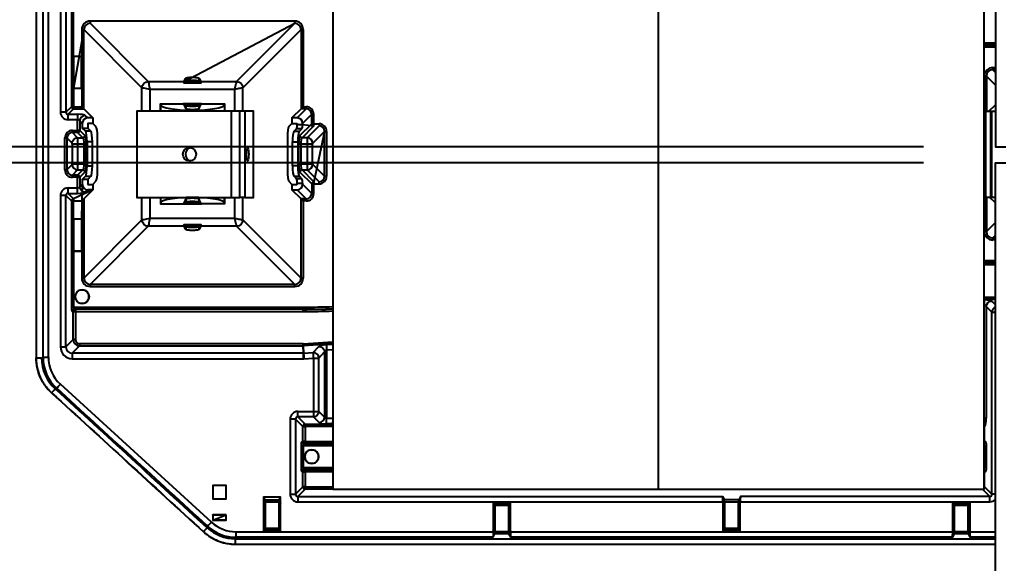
# Model space of a CAD drawing. Header units: feet. Extents: x 1518 to 2565, y 62 to 679.
# Drawn here: x 2068.18 to 2091.11, y 594.4 to 607.12 of the extents above; entities that cross this region are included whole.
import ezdxf

# ---------------------------------------------------------------- set-up
doc = ezdxf.new("R2010")
doc.units = ezdxf.units.FT
doc.header["$LTSCALE"] = 50
doc.header["$MEASUREMENT"] = 0
doc.layers.add('T-TEXT', color=1, linetype='Continuous', lineweight=20)
doc.styles.add('mytext', font='romans.shx')
doc.dimstyles.new('DECIMAL', dxfattribs={"dimscale": 27, "dimtxt": 0.125, "dimasz": 0.125, "dimexe": 0.125, "dimexo": 0.0625, "dimgap": 0.09, "dimtad": 0, "dimtih": 1, "dimtoh": 1, "dimzin": 4, "dimdsep": 46, "dimtxsty": 'mytext', "dimcen": 0, "dimazin": 3, "dimtfac": 1, "dimtofl": 0, "dimtmove": 0, "dimatfit": 3, "dimldrblk": 'DOT', "dimfxl": 1, "dimtolj": 1, "dimtzin": 0, "dimarcsym": 0})

# ---------------------------------------------------------------- blocks, each defined once
blk = doc.blocks.new('Z1')
at = {"color": 1, "linetype": 'Continuous'}
for p, q in [((-60.038, 139.677), (-59.847, 139.677)), ((-60.036, 139.674), (-60.038, 139.677)), ((-60.036, 139.674), (-60.036, 138.929)), ((-59.849, 139.674), (-60.036, 139.674)), ((-59.849, 139.674), (-59.847, 139.677)), ((-59.849, 138.929), (-59.849, 139.674)), ((-57.412, 139.16), (-57.412, 139.096)), ((-57.095, 139.096), (-57.095, 139.16)), ((-38.511, 139.361), (-38.449, 139.299)), ((-60.038, 138.927), (-60.038, 138.497)), ((-60.216, 138.369), (-60.088, 138.497)), ((-60.038, 138.497), (-60.088, 138.497)), ((-58.005, 138.561), (-57.462, 138.561)), ((-57.412, 138.525), (-57.412, 138.461)), ((-57.095, 138.461), (-57.095, 138.525)), ((-56.502, 138.561), (-56.502, 138.393)), ((-38.6, 138.393), (-38.449, 138.543)), ((-60.216, 138.369), (-60.344, 138.369)), ((-56.349, 138.393), (-56.349, 136.373)), ((-38.555, 136.373), (-38.555, 138.393)), ((-38.534, 136.373), (-38.534, 138.393)), ((-54.995, 138.036), (-54.923, 138.108)), ((-54.923, 138.108), (-54.805, 138.108)), ((-54.805, 138.108), (-54.8, 138.103)), ((-54.8, 138.103), (-54.8, 138.08)), ((-54.8, 138.08), (-54.673, 138.08)), ((-59.476, 136.998), (-59.476, 137.79)), ((-55.031, 137.79), (-55.031, 136.998)), ((-54.16, 137.92), (-54.111, 137.92)), ((-54.111, 137.92), (-54.111, 136.868)), ((-54.16, 136.868), (-54.111, 136.868)), ((-59.797, 136.34), (-59.797, 134.487)), ((-58.005, 136.373), (-58.005, 136.227)), ((-57.412, 136.327), (-57.412, 136.263)), ((-57.095, 136.263), (-57.095, 136.327)), ((-38.449, 136.245), (-38.577, 136.373)), ((-57.412, 135.692), (-57.412, 135.628)), ((-57.095, 135.628), (-57.095, 135.692)), ((-38.449, 135.489), (-38.511, 135.427)), ((-38.711, 133.975), (-38.712, 133.988)), ((-38.708, 133.988), (-38.708, 133.975)), ((-56.776, 129.626), (-56.776, 129.328)), ((-56.472, 129.636), (-56.766, 129.636)), ((-56.462, 129.328), (-56.462, 129.626)), ((-38.58, 129.378), (-38.752, 129.55)), ((-56.766, 129.318), (-56.472, 129.318)), ((-55.589, 129.232), (-55.568, 129.19)), ((-55.564, 129.141), (-55.564, 128.719)), ((-55.213, 129.141), (-55.213, 128.719)), ((-50.184, 128.657), (-50.184, 129.079)), ((-49.833, 128.657), (-49.833, 129.079)), ((-44.808, 129.19), (-44.829, 129.232)), ((-44.804, 128.719), (-44.804, 129.141)), ((-44.453, 128.719), (-44.453, 129.141)), ((-39.424, 128.657), (-39.424, 129.079)), ((-39.073, 128.657), (-39.073, 129.079)), ((-56.775, 128.942), (-56.775, 128.819)), ((-39.449, 128.566), (-39.428, 128.608)), ((-39.049, 128.566), (-39.07, 128.608)), ((-56.232, 128.42), (-56.245, 128.387)), ((-50.209, 128.548), (-50.209, 128.566))]:
    blk.add_line(p, q, dxfattribs=at)
for points in [[(0.291, 203.06), (0, 203.06), (-38.449, 203.06), (-38.449, 137.56), (0, 137.56), (0, 203.06)], [(-46.338, 129.55), (-38.713, 129.55), (-38.713, 145.175), (-46.338, 145.175), (-53.963, 145.175), (-53.963, 129.55), (-54.617, 129.55), (-54.617, 129.599), (-53.963, 129.599)], [(-53.963, 129.55), (-46.338, 129.55), (-46.338, 145.175)], [(-60.753, 132.635), (-60.753, 142.153), (-60.787, 142.168)], [(-60.216, 141.912), (-60.344, 141.912), (-60.344, 138.369)], [(-60.043, 141.74), (-60.216, 141.912), (-60.216, 138.369)], [(-58.436, 138.393), (-58.436, 138.94), (-59.797, 140.302), (-59.847, 140.302), (-59.847, 139.677), (-59.847, 138.927), (-59.847, 138.497)], [(-57.448, 139.088), (-57.414, 139.157), (-57.414, 139.094), (-57.455, 139.053), (-57.053, 139.053), (-57.094, 139.094), (-57.094, 139.157), (-57.06, 139.088), (-56.219, 139.088), (-54.858, 140.449)], [(-54.71, 140.302), (-54.661, 140.302), (-54.661, 138.497)], [(-38.449, 139.945), (-38.71, 139.945), (-38.71, 139.995), (-38.449, 139.995)], [(-38.71, 139.945), (-38.71, 139.943), (-38.449, 139.943)], [(-38.449, 139.893), (-38.71, 139.893), (-38.71, 139.943)], [(-38.449, 139.361), (-38.511, 139.361), (-38.511, 139.411), (-38.449, 139.411)], [(-38.659, 139.214), (-38.708, 139.214), (-38.708, 138.334), (-38.673, 138.334)], [(-38.449, 139.004), (-38.659, 139.214), (-38.659, 138.393)], [(-56.259, 138.393), (-56.259, 138.901), (-58.249, 138.901), (-58.249, 138.393)], [(-58.005, 138.393), (-58.005, 138.561), (-58.004, 138.546), (-58.004, 138.393)], [(-57.462, 138.575), (-57.462, 138.561), (-57.414, 138.465), (-57.414, 138.527), (-57.462, 138.575), (-57.046, 138.575), (-57.046, 138.561), (-56.502, 138.561), (-56.504, 138.546), (-56.504, 138.393)], [(-57.046, 138.575), (-57.094, 138.527), (-57.094, 138.465), (-57.046, 138.561)], [(-60.166, 138.32), (-59.942, 138.32), (-59.942, 138.192)], [(-56.025, 136.373), (-55.825, 136.373), (-55.825, 138.393), (-56.025, 138.393), (-56.143, 138.393), (-56.349, 138.393), (-58.556, 138.393), (-58.556, 136.373), (-56.349, 136.373), (-56.143, 136.373), (-56.143, 138.393)], [(-56.025, 138.393), (-56.025, 136.373), (-56.143, 136.373)], [(-54.588, 138.448), (-54.801, 138.235), (-54.923, 138.235), (-54.923, 138.108)], [(-38.449, 136.373), (-38.534, 136.373), (-38.555, 136.373), (-38.673, 136.373), (-38.673, 138.393), (-38.555, 138.393), (-38.534, 138.393), (-38.449, 138.393)], [(-59.893, 138.166), (-59.834, 138.107), (-59.834, 137.996)], [(-59.584, 138.108), (-59.702, 138.108), (-59.707, 138.103), (-59.707, 137.996), (-59.632, 137.921), (-59.759, 137.921), (-59.834, 137.996), (-59.707, 137.996)], [(-59.94, 137.164), (-59.94, 137.624), (-60.068, 137.624), (-60.068, 137.164), (-59.94, 137.164), (-59.791, 137.164), (-59.742, 137.164), (-59.742, 137.624), (-59.791, 137.624)], [(-59.791, 137.164), (-59.791, 137.624), (-59.94, 137.624)], [(-54.766, 137.164), (-54.717, 137.164), (-54.568, 137.164), (-54.44, 137.164), (-54.44, 137.624), (-54.568, 137.624), (-54.568, 137.164)], [(-54.717, 137.624), (-54.766, 137.624), (-54.766, 137.164)], [(-54.568, 137.624), (-54.717, 137.624), (-54.717, 137.164)], [(0.291, 71.685), (0, 71.685), (-38.449, 71.685), (-38.449, 137.185), (0, 137.185), (0.291, 137.185)], [(-59.82, 137.017), (-59.942, 136.894), (-59.942, 136.845), (-60.065, 136.845), (-60.065, 136.894)], [(-59.834, 136.792), (-59.759, 136.868), (-59.632, 136.868), (-59.707, 136.792), (-59.707, 136.685), (-59.702, 136.68), (-59.584, 136.68), (-59.513, 136.752)], [(-59.707, 136.792), (-59.834, 136.792), (-59.834, 136.681)], [(-54.923, 136.68), (-54.923, 136.553), (-54.801, 136.553), (-54.588, 136.34), (-54.588, 136.291), (-54.661, 136.291)], [(-60.216, 136.419), (-60.344, 136.419), (-60.344, 132.876), (-60.216, 132.876), (-60.043, 133.048)], [(-60.166, 136.468), (-59.942, 136.468), (-59.942, 136.596)], [(-54.71, 134.487), (-54.71, 136.34), (-54.923, 136.553)], [(-38.673, 136.454), (-38.708, 136.454), (-38.708, 135.575), (-38.659, 135.575)], [(-59.847, 136.291), (-59.847, 135.862), (-59.847, 135.112), (-59.847, 134.487), (-59.797, 134.487), (-58.436, 135.848), (-58.436, 136.373)], [(-58.004, 136.373), (-58.004, 136.243), (-58.005, 136.227), (-57.462, 136.227)], [(-57.046, 136.213), (-57.462, 136.213), (-57.414, 136.261), (-57.414, 136.323), (-57.462, 136.227), (-57.462, 136.213)], [(-56.502, 136.227), (-57.046, 136.227), (-57.094, 136.323), (-57.094, 136.261), (-57.046, 136.213), (-57.046, 136.227)], [(-56.504, 136.373), (-56.504, 136.243), (-56.502, 136.227), (-56.502, 136.373)], [(-38.659, 136.373), (-38.659, 135.575), (-38.449, 135.784)], [(-59.849, 135.859), (-59.847, 135.862), (-60.038, 135.862), (-60.038, 135.112), (-60.038, 133.808)], [(-38.449, 135.378), (-38.511, 135.378), (-38.511, 135.427), (-38.449, 135.427)], [(-59.849, 135.114), (-59.847, 135.112), (-60.038, 135.112), (-60.036, 135.114)], [(-38.71, 134.846), (-38.71, 134.896), (-38.449, 134.896)], [(-38.449, 134.846), (-38.71, 134.846), (-38.71, 134.843)], [(-38.449, 134.793), (-38.71, 134.793), (-38.71, 134.843), (-38.449, 134.843)], [(-38.449, 133.988), (-38.708, 133.988), (-38.708, 134.037), (-38.449, 134.037)], [(-38.664, 133.821), (-38.664, 131.206), (-38.713, 131.206)], [(-54.654, 132.728), (-60.068, 132.728), (-59.896, 132.9), (-54.66, 132.9), (-54.66, 132.949), (-53.963, 132.997)], [(-60.068, 132.728), (-60.068, 132.6), (-54.654, 132.6)], [(-53.963, 132.806), (-54.111, 132.796), (-54.111, 131.206), (-53.963, 131.206)], [(-53.963, 131.078), (-54.111, 131.078), (-54.111, 131.206)], [(-53.963, 131.016), (-54.617, 131.016), (-54.617, 130.661), (-53.963, 130.661)], [(-53.963, 131.112), (-53.971, 131.112), (-53.963, 131.12)], [(-54.661, 130.558), (-54.71, 130.558), (-54.71, 130.057), (-54.661, 130.057), (-53.963, 130.057)], [(-53.963, 130.558), (-54.661, 130.558), (-54.661, 130.057)], [(-38.713, 130.057), (-38.708, 130.057), (-38.659, 130.057), (-38.659, 130.558), (-38.708, 130.558)], [(-38.708, 130.057), (-38.708, 130.558), (-38.713, 130.558)], [(-55.589, 129.359), (-55.589, 129.232), (-55.589, 128.578), (-55.189, 128.578), (-55.189, 129.232), (-55.21, 129.19)], [(-55.189, 129.232), (-55.189, 129.359), (-55.589, 129.359), (-55.557, 129.295), (-55.221, 129.295), (-55.189, 129.359)], [(-44.429, 129.232), (-44.429, 129.25), (-38.58, 129.25), (-38.58, 129.378), (-44.419, 129.378), (-44.461, 129.295), (-44.797, 129.295)], [(-49.809, 128.566), (-49.809, 129.22), (-50.209, 129.22), (-50.209, 128.566), (-50.188, 128.608)], [(-49.83, 128.608), (-49.809, 128.566), (-49.809, 128.548), (-39.449, 128.548), (-39.449, 128.566), (-39.449, 129.22), (-39.049, 129.22), (-39.049, 128.566), (-39.049, 128.548), (-38.449, 128.548)], [(-44.829, 129.25), (-44.829, 129.232), (-44.829, 128.578), (-44.429, 128.578), (-44.429, 129.232), (-44.45, 129.19)], [(-56.463, 128.942), (-56.775, 128.942), (-56.776, 128.943)], [(-56.463, 128.819), (-56.463, 128.942), (-56.462, 128.943)], [(-56.245, 128.259), (-56.245, 128.261), (-56.245, 128.387), (-38.449, 128.387)], [(-49.841, 128.503), (-50.177, 128.503), (-50.218, 128.42)], [(-38.449, 128.42), (-39.039, 128.42), (-39.081, 128.503), (-39.417, 128.503), (-39.458, 128.42), (-49.799, 128.42), (-49.841, 128.503)]]:
    blk.add_lwpolyline(points, dxfattribs=at)
for points in [[(-60.787, 142.168), (-60.913, 142.168), (-60.913, 132.62), (-60.787, 132.62), (-60.753, 132.635), (-60.625, 132.635), (-60.625, 142.153)], [(-54.858, 140.449), (-54.858, 140.499), (-59.65, 140.499), (-59.65, 140.449), (-58.288, 139.088), (-57.448, 139.088)], [(-54.688, 137.981), (-54.815, 137.981), (-54.875, 137.921), (-54.749, 137.921)], [(-59.722, 137.114), (-59.595, 137.114), (-59.595, 137.674), (-59.722, 137.674)], [(-54.785, 137.114), (-54.912, 137.114), (-54.912, 137.674), (-54.785, 137.674)], [(-54.688, 136.807), (-54.815, 136.807), (-54.875, 136.868), (-54.749, 136.868)], [(-59.994, 133.755), (-59.994, 133.705), (-54.659, 133.705), (-54.659, 133.755), (-54.659, 133.758)], [(-55.224, 129.246), (-55.553, 129.246), (-55.553, 128.634), (-55.224, 128.634)], [(-49.833, 129.215), (-50.184, 129.215), (-50.178, 129.214), (-49.84, 129.214)], [(-49.844, 129.164), (-50.173, 129.164), (-50.173, 128.552), (-49.844, 128.552)], [(-44.793, 128.634), (-44.464, 128.634), (-44.464, 129.246), (-44.793, 129.246)], [(-39.073, 129.215), (-39.424, 129.215), (-39.418, 129.214), (-39.08, 129.214)], [(-39.084, 129.164), (-39.413, 129.164), (-39.413, 128.552), (-39.084, 128.552)], [(-56.462, 128.943), (-56.776, 128.943), (-56.776, 128.818), (-56.775, 128.819), (-56.463, 128.819), (-56.462, 128.818), (-56.776, 128.818)], [(-55.213, 128.583), (-55.564, 128.583), (-55.558, 128.584), (-55.22, 128.584)]]:
    blk.add_lwpolyline(points, close=True, dxfattribs=at)
for points in [[(-60.036, 138.929), (-59.849, 138.929), (-59.847, 138.927), (-60.038, 138.927), (-60.038, 139.677), (-60.038, 140.981), (-60.088, 140.981), (-60.088, 138.497, 0.393892), (-60.038, 138.448), (-59.797, 138.448), (-59.797, 140.302)], [(-54.411, 138.048), (-54.411, 138.097), (-54.288, 138.097), (-54.288, 138.048), (-54.565, 137.771), (-54.687, 137.771, -0.39395), (-54.737, 137.821), (-54.46, 138.097), (-54.46, 138.32), (-54.673, 138.107), (-54.673, 138.08)], [(-54.411, 136.74), (-54.411, 136.691), (-54.288, 136.691), (-54.288, 136.74), (-54.565, 137.017, 0.393932), (-54.437, 137.145), (-54.16, 136.868), (-54.16, 137.92)], [(-59.849, 135.859), (-59.849, 135.114), (-60.036, 135.114), (-60.036, 135.859), (-60.038, 135.862), (-60.038, 136.291), (-60.088, 136.291, -0.393892), (-60.038, 136.34), (-60.166, 136.468), (-60.166, 136.596), (-59.942, 136.596), (-59.942, 136.845), (-59.893, 136.845, 0.393944), (-59.942, 136.894), (-60.065, 136.894), (-59.943, 137.017), (-59.82, 137.017, -0.39395), (-59.771, 136.968), (-59.893, 136.845), (-59.893, 136.622), (-59.834, 136.681)], [(-60.038, 136.34), (-60.038, 136.291), (-59.847, 136.291, 0.001186), (-59.797, 136.34), (-59.584, 136.553)], [(-59.926, 134.188, 0.544465), (-59.926, 133.916, 0.294947), (-59.751, 133.916, 0.544465), (-59.751, 134.188, 0.294947)], [(-38.711, 133.975, -0.01684), (-38.708, 133.975), (-38.708, 133.975, 0.015593), (-38.711, 133.975)], [(-54.548, 130.443, 0.544465), (-54.548, 130.172, 0.294947), (-54.373, 130.172, 0.544465), (-54.373, 130.443, 0.294947)]]:
    blk.add_lwpolyline(points, format="xyb", close=True, dxfattribs=at)
at = {"color": 1, "linetype": 'Continuous', "flags": 128}
for points in [[(-56.072, 138.393), (-56.072, 138.94), (-54.71, 140.302), (-54.71, 138.448), (-54.707, 138.451), (-54.703, 138.455), (-54.697, 138.461), (-54.689, 138.469), (-54.68, 138.478), (-54.671, 138.487), (-54.661, 138.497), (-54.588, 138.497), (-54.588, 138.448), (-54.71, 138.448), (-54.923, 138.235)], [(-55.936, 137.383), (-55.937, 137.337), (-55.941, 137.295), (-55.946, 137.26), (-55.953, 137.237), (-55.96, 137.227), (-55.968, 137.23), (-55.975, 137.247), (-55.982, 137.276), (-55.986, 137.315), (-55.988, 137.359), (-55.988, 137.406), (-55.986, 137.45), (-55.982, 137.489), (-55.975, 137.518), (-55.968, 137.535), (-55.96, 137.538), (-55.953, 137.528), (-55.946, 137.505), (-55.941, 137.471), (-55.937, 137.429), (-55.936, 137.383)], [(-58.249, 136.373), (-58.249, 135.887), (-58.257, 135.85), (-58.264, 135.814), (-58.271, 135.78), (-58.277, 135.751), (-58.282, 135.728), (-58.286, 135.711), (-58.288, 135.7), (-59.65, 134.339), (-59.65, 134.29), (-54.858, 134.29), (-54.858, 134.339), (-59.65, 134.339)], [(-54.858, 134.339), (-56.219, 135.7), (-56.221, 135.711), (-56.225, 135.728), (-56.23, 135.751), (-56.236, 135.78), (-56.243, 135.814), (-56.251, 135.85), (-56.259, 135.887), (-56.259, 136.373)], [(-54.588, 136.34), (-54.71, 136.34), (-54.707, 136.337), (-54.703, 136.333), (-54.697, 136.327), (-54.689, 136.319), (-54.68, 136.31), (-54.671, 136.301), (-54.661, 136.291), (-54.661, 134.487), (-54.71, 134.487), (-56.072, 135.848), (-56.072, 136.373)], [(-38.713, 133.988), (-38.712, 133.988), (-38.712, 133.99), (-38.712, 133.994), (-38.713, 133.999), (-38.713, 134.005), (-38.713, 134.009)], [(-53.963, 132.948), (-54.657, 132.9), (-54.657, 132.903), (-54.657, 132.906), (-54.657, 132.911), (-54.658, 132.917), (-54.658, 132.924), (-54.659, 132.932), (-54.66, 132.941), (-54.66, 132.949), (-59.896, 132.949), (-59.896, 132.9)], [(-53.963, 132.935), (-54.12, 132.924), (-54.119, 132.918), (-54.118, 132.909), (-54.118, 132.896), (-54.116, 132.88), (-54.115, 132.861), (-54.114, 132.841), (-54.112, 132.819), (-54.111, 132.796)], [(-56.909, 128.644), (-56.896, 128.678), (-56.893, 128.682), (-56.886, 128.689), (-56.877, 128.699), (-56.867, 128.711), (-56.854, 128.724), (-56.84, 128.74), (-56.825, 128.756), (-56.81, 128.772), (-60.346, 132.002), (-60.362, 131.986), (-60.376, 131.97), (-60.39, 131.954), (-60.403, 131.941), (-60.414, 131.929), (-60.422, 131.919), (-60.429, 131.912), (-60.433, 131.908)]]:
    blk.add_lwpolyline(points, dxfattribs=at)
for points in [[(-58.436, 138.94, -0.393876), (-58.288, 139.088), (-58.286, 139.078), (-58.282, 139.06), (-58.277, 139.037), (-58.271, 139.008), (-58.264, 138.975), (-58.257, 138.938), (-58.249, 138.901), (-58.286, 138.909), (-58.322, 138.916), (-58.356, 138.923), (-58.385, 138.929), (-58.408, 138.934), (-58.426, 138.938)], [(-56.072, 138.94), (-56.08, 138.938), (-56.094, 138.935), (-56.113, 138.931), (-56.137, 138.926), (-56.164, 138.921), (-56.194, 138.914), (-56.226, 138.908), (-56.259, 138.901), (-56.251, 138.938), (-56.243, 138.975), (-56.236, 139.008), (-56.23, 139.037), (-56.225, 139.06), (-56.221, 139.078), (-56.219, 139.088, -0.393892)]]:
    blk.add_lwpolyline(points, format="xyb", close=True, dxfattribs=at)
for points in [[(-59.943, 137.771), (-59.82, 137.771), (-59.942, 137.894, 0.393944), (-59.893, 137.943), (-59.942, 137.943), (-59.942, 138.192), (-60.166, 138.192), (-60.166, 138.32), (-60.038, 138.448), (-60.038, 138.497), (-59.847, 138.497), (-59.838, 138.489), (-59.829, 138.48), (-59.822, 138.472), (-59.814, 138.465), (-59.808, 138.459), (-59.803, 138.454), (-59.8, 138.45), (-59.797, 138.448), (-59.584, 138.235), (-59.584, 138.108), (-59.513, 138.036)], [(-57.448, 135.7), (-58.288, 135.7, -0.393876), (-58.436, 135.848), (-58.426, 135.85), (-58.408, 135.854), (-58.385, 135.859), (-58.356, 135.865), (-58.322, 135.872), (-58.286, 135.88), (-58.249, 135.887)], [(-58.249, 135.887), (-56.259, 135.887), (-56.226, 135.881), (-56.194, 135.874), (-56.164, 135.867), (-56.137, 135.862), (-56.113, 135.857), (-56.094, 135.853), (-56.08, 135.85), (-56.072, 135.848, -0.393892), (-56.219, 135.7), (-57.06, 135.7), (-57.094, 135.632), (-57.094, 135.694), (-57.053, 135.735), (-57.455, 135.735), (-57.414, 135.694), (-57.414, 135.632), (-57.448, 135.7)], [(-54.651, 132.728), (-54.65, 132.722), (-54.65, 132.713), (-54.649, 132.7), (-54.648, 132.684), (-54.647, 132.665), (-54.645, 132.645), (-54.644, 132.623), (-54.642, 132.6), (-54.421, 132.615), (-54.421, 131.365), (-54.421, 131.237), (-54.288, 131.104, 0.393981), (-54.16, 131.232), (-54.293, 131.365, -0.39392), (-54.421, 131.237), (-54.789, 131.237), (-54.789, 131.365), (-54.421, 131.365), (-54.293, 131.365), (-54.293, 132.615), (-54.16, 132.758), (-54.16, 131.232)], [(-54.654, 132.6), (-54.654, 132.728), (-54.66, 132.9, 0.018043), (-54.657, 132.9), (-54.651, 132.728), (-54.43, 132.743), (-54.429, 132.737), (-54.429, 132.728), (-54.428, 132.715), (-54.427, 132.699), (-54.426, 132.68), (-54.424, 132.66), (-54.423, 132.638), (-54.421, 132.615), (-54.293, 132.615, 0.411926), (-54.43, 132.743), (-54.297, 132.886, -0.411962), (-54.16, 132.758)]]:
    blk.add_lwpolyline(points, format="xyb", dxfattribs=at)
at = {"color": 1, "linetype": 'Continuous'}
for points in [[(-59.584, 138.235), (-59.706, 138.235), (-59.765, 138.294, 0.39392), (-59.893, 138.166), (-59.893, 137.943), (-59.771, 137.821, -0.39395), (-59.82, 137.771)], [(-54.687, 137.771), (-54.411, 138.048, -0.394035), (-54.46, 138.097), (-54.411, 138.097), (-54.411, 138.32), (-54.46, 138.32)], [(-60.193, 137.766), (-60.193, 137.022), (-60.242, 137.022), (-60.242, 137.766), (-60.193, 137.766), (-60.071, 137.643, -0.393971), (-59.943, 137.771), (-60.065, 137.894), (-60.065, 137.943), (-59.942, 137.943), (-59.942, 137.894), (-60.065, 137.894)], [(-54.16, 137.92), (-54.437, 137.643, 0.393932), (-54.565, 137.771)], [(-60.193, 137.022), (-60.071, 137.145, 0.393971), (-59.943, 137.017)], [(-54.995, 136.752), (-54.923, 136.68), (-54.805, 136.68), (-54.8, 136.685), (-54.8, 136.708), (-54.673, 136.708), (-54.673, 136.681), (-54.46, 136.468), (-54.411, 136.468), (-54.411, 136.691), (-54.46, 136.691, -0.394035), (-54.411, 136.74), (-54.687, 137.017), (-54.565, 137.017)], [(-54.687, 137.017, 0.39395), (-54.737, 136.968), (-54.46, 136.691), (-54.46, 136.468)], [(-59.584, 136.68), (-59.584, 136.553), (-59.706, 136.553), (-59.765, 136.494, -0.393942), (-59.893, 136.622)], [(-60.216, 132.876), (-60.216, 136.419), (-60.088, 136.291), (-60.088, 133.808), (-60.038, 133.808), (-54.659, 133.808), (-54.659, 133.758), (-60.021, 133.758), (-59.994, 133.755, 0.412057), (-60.043, 133.705), (-59.994, 133.705), (-59.994, 133.048), (-60.043, 133.048), (-60.043, 133.705), (-60.07, 133.708, -0.41201), (-60.021, 133.758)], [(-38.531, 129.427), (-38.531, 133.688), (-38.664, 133.821, -0.393942), (-38.536, 133.949), (-38.449, 133.863)], [(-38.449, 133.806, 0.292979), (-38.531, 133.688), (-38.449, 133.688)], [(-54.838, 131.188), (-54.966, 131.188), (-54.966, 129.427), (-54.838, 129.427), (-54.666, 129.599, 0.393924), (-54.617, 129.55), (-54.789, 129.378), (-44.838, 129.378), (-44.797, 129.295)], [(-54.789, 131.237), (-54.617, 131.065, 0.393868), (-54.666, 131.016), (-54.838, 131.188), (-54.838, 129.427)], [(-54.643, 130.608, -0.412175), (-54.693, 130.658), (-54.666, 130.661), (-54.666, 131.016), (-54.617, 131.016), (-54.617, 131.065), (-53.963, 131.065)], [(-38.713, 130.61, 0.338601), (-38.676, 130.658), (-38.703, 130.661), (-38.703, 131.016), (-38.69, 131.028, 0.243925), (-38.713, 131.069)], [(-38.713, 131.016), (-38.703, 131.016, 0.153636), (-38.713, 131.044)], [(-53.963, 130.611), (-54.617, 130.611), (-54.617, 130.661), (-54.666, 130.661, 0.412093), (-54.617, 130.611), (-54.643, 130.608), (-53.963, 130.608)], [(-38.713, 130.661), (-38.703, 130.661, -0.161392), (-38.713, 130.631)], [(-53.963, 129.954), (-54.617, 129.954), (-54.617, 129.599), (-54.666, 129.599), (-54.666, 129.954), (-54.693, 129.957, -0.412175), (-54.643, 130.007)], [(-53.963, 130.007), (-54.643, 130.007), (-54.617, 130.004, 0.41212), (-54.666, 129.954), (-54.617, 129.954), (-54.617, 130.004), (-53.963, 130.004)], [(-38.449, 129.427), (-38.531, 129.427), (-38.703, 129.599), (-38.703, 129.954), (-38.676, 129.957, 0.339297), (-38.713, 130.005)], [(-38.713, 129.984, -0.161393), (-38.703, 129.954), (-38.713, 129.954)], [(-38.713, 129.599), (-38.703, 129.599, -0.153892), (-38.713, 129.571)]]:
    blk.add_lwpolyline(points, format="xyb", dxfattribs=at)
for centre, radius in [((-57.322, 137.383), 0.156), ((-59.838, 134.052), 0.163), ((-54.461, 130.307), 0.163)]:
    blk.add_circle(centre, radius, dxfattribs=at)
for centre, radius, start, end in [((-57.263, 137.383), 0.157, 101.5563, 258.4437), ((-54.659, 152.287), 18.48, 270, 272.1566), ((-54.659, 152.287), 18.53, 270, 272.1507), ((-54.659, 152.287), 18.532, 270, 272.1504), ((-54.659, 152.287), 18.582, 270, 272.1446)]:
    blk.add_arc(centre, radius, start, end, dxfattribs=at)
for centre, major_axis, ratio, start_param, end_param in [((-59.643, 140.296), (-0.146, 0.146), 0.970288, 5.512866, 7.053504), ((-59.643, 140.296), (0.111, -0.111), 0.951716, 2.371274, 3.911912), ((-54.864, 140.296), (0.146, 0.146), 0.970288, 5.512866, 7.053504), ((-54.864, 140.296), (0.111, 0.111), 0.951716, 5.512866, 7.053504), ((-38.505, 139.208), (-0.146, 0.146), 0.970288, 5.512866, 7.053504), ((-38.505, 139.208), (0.111, -0.111), 0.951716, 2.371274, 3.911912), ((-57.445, 138.901), (0, 0.19), 0.087489, 0.174533, 0.638994), ((-57.912, 139.098), (0.5, 0), 0.087489, 6.195919, 6.224625), ((-57.062, 138.901), (0, 0.19), 0.087489, 5.644191, 6.108652), ((-57.254, 138.548), (0.75, 0), 0.176327, 3.159046, 6.265732), ((-54.594, 138.314), (-0.131, -0.131), 0.970288, 2.371274, 3.911912), ((-60.161, 138.375), (0.131, 0.131), 0.970288, 2.371274, 3.911912), ((-60.161, 138.375), (0.042, 0.042), 0.84211, 2.371274, 3.911912), ((-59.942, 138.288), (0.18, 0), 0.176327, 0.174533, 1.570796), ((-59.702, 138.103), (0.0947, -0.0947), 0.970288, 2.371274, 3.911912), ((-54.805, 138.103), (-0.0947, -0.0947), 0.970288, 2.371274, 3.911912), ((-54.594, 138.314), (0.0969, 0.0969), 0.948921, 5.512866, 7.053504), ((-38.526, 138.339), (-0.131, -0.131), 0.970288, 5.512866, 6.143516), ((-59.942, 138.16), (0.05, 0), 0.634777, 0.174533, 1.570796), ((-59.52, 137.79), (0, 0.25), 0.176327, 4.712389, 6.108652), ((-54.987, 137.79), (0, 0.25), 0.176327, 0.174533, 1.570796), ((-54.818, 138.08), (0, 0.1), 0.176327, 3.316126, 4.712389), ((-54.691, 138.08), (0, 0.1), 0.176327, 3.316126, 4.712389), ((-54.294, 137.914), (0.131, 0.131), 0.970288, 5.512866, 7.053504), ((-54.294, 137.914), (0.0969, 0.0969), 0.948921, 5.512866, 7.053504), ((-60.059, 137.76), (-0.131, 0.131), 0.970288, 5.512866, 7.053504), ((-60.059, 137.76), (-0.0969, 0.0969), 0.948921, 5.512866, 7.053504), ((-59.943, 137.624), (0, 0.15), 0.02351, 4.712389, 6.108652), ((-59.826, 137.624), (0, 0.15), 0.235103, 4.712389, 6.108652), ((-59.777, 137.624), (0, 0.2), 0.176327, 4.712389, 6.108652), ((-59.766, 137.674), (0, 0.25), 0.176327, 4.712389, 6.108652), ((-59.64, 137.674), (0, 0.25), 0.176327, 4.712389, 6.108652), ((-54.868, 137.674), (0, 0.25), 0.176327, 0.174533, 1.570796), ((-54.741, 137.674), (0, 0.25), 0.176327, 0.174533, 1.570796), ((-54.731, 137.624), (0, 0.2), 0.176327, 0.174533, 1.570796), ((-54.681, 137.624), (0, 0.15), 0.235103, 0.174533, 1.570796), ((-54.564, 137.624), (0, 0.15), 0.02351, 0.174533, 1.570796), ((-60.071, 137.624), (0, 0.02), 0.176327, 4.712389, 6.108652), ((-54.436, 137.624), (0, 0.02), 0.176327, 0.174533, 1.570796), ((-60.071, 137.164), (0, 0.02), 0.176327, 3.316126, 4.712389), ((-59.943, 137.164), (0, 0.15), 0.02351, 3.316126, 4.712389), ((-59.826, 137.164), (0, 0.15), 0.235103, 3.316126, 4.712389), ((-59.777, 137.164), (0, 0.2), 0.176327, 3.316126, 4.712389), ((-59.766, 137.114), (0, 0.25), 0.176327, 3.316126, 4.712389), ((-59.64, 137.114), (0, 0.25), 0.176327, 3.316126, 4.712389), ((-54.868, 137.114), (0, 0.25), 0.176327, 1.570796, 2.96706), ((-54.741, 137.114), (0, 0.25), 0.176327, 1.570796, 2.96706), ((-54.731, 137.164), (0, 0.2), 0.176327, 1.570796, 2.96706), ((-54.681, 137.164), (0, 0.15), 0.235103, 1.570796, 2.96706), ((-54.564, 137.164), (0, 0.15), 0.02351, 1.570796, 2.96706), ((-54.436, 137.164), (0, 0.02), 0.176327, 1.570796, 2.96706), ((-60.059, 137.028), (-0.131, -0.131), 0.970288, 5.512866, 7.053504), ((-60.059, 137.028), (0.0969, 0.0969), 0.948921, 2.371274, 3.911912), ((-59.52, 136.998), (0, 0.25), 0.176327, 3.316126, 4.712389), ((-54.987, 136.998), (0, 0.25), 0.176327, 1.570796, 2.96706), ((-54.294, 136.874), (-0.0969, 0.0969), 0.948921, 2.371274, 3.911912), ((-54.294, 136.874), (0.131, -0.131), 0.970288, 5.512866, 7.053504), ((-59.942, 136.628), (0.05, 0), 0.634777, 4.712389, 6.108652), ((-59.702, 136.685), (0.0947, 0.0947), 0.970288, 2.371274, 3.911912), ((-54.818, 136.708), (0, 0.1), 0.176327, 4.712389, 6.108652), ((-54.805, 136.685), (-0.0947, 0.0947), 0.970288, 2.371274, 3.911912), ((-54.691, 136.708), (0, 0.1), 0.176327, 4.712389, 6.108652), ((-60.161, 136.413), (-0.131, 0.131), 0.970288, 5.512866, 7.053504), ((-60.161, 136.413), (-0.042, 0.042), 0.84211, 5.512866, 7.053504), ((-59.942, 136.5), (0.18, 0), 0.176327, 4.712389, 6.108652), ((-54.594, 136.474), (0.0969, -0.0969), 0.948921, 5.512866, 7.053504), ((-54.594, 136.474), (-0.131, 0.131), 0.970288, 2.371274, 3.911912), ((-38.526, 136.449), (0.131, -0.131), 0.970288, 3.281262, 3.911912), ((-57.254, 136.24), (0.75, 0), 0.176327, 0.017453, 3.124139), ((-57.445, 135.887), (0, 0.19), 0.087489, 2.502598, 2.96706), ((-57.062, 135.887), (0, 0.19), 0.087489, 3.316126, 3.780587), ((-56.596, 135.69), (0.5, 0), 0.087489, 3.054326, 3.083032), ((-38.505, 135.581), (-0.146, -0.146), 0.970288, 5.512866, 7.053504), ((-38.505, 135.581), (0.111, 0.111), 0.951716, 2.371274, 3.911912), ((-59.643, 134.493), (-0.146, -0.146), 0.970288, 5.512866, 7.053504), ((-59.643, 134.493), (0.111, 0.111), 0.951716, 2.371274, 3.911912), ((-54.864, 134.493), (-0.111, 0.111), 0.951716, 2.371274, 3.911912), ((-54.864, 134.493), (0.146, -0.146), 0.970288, 5.512866, 7.053504), ((-38.708, 133.936), (-0.003, 0.101), 0.984791, 6.249645, 6.316725), ((-38.708, 133.936), (-0.0018, 0.0523), 0.955933, 6.249645, 6.316725), ((-38.713, 133.944), (0.18, 0), 0.176327, 0.174533, 1.541742), ((-60.07, 133.808), (0, 0.1), 0.176327, 1.570796, 3.124139), ((-60.021, 133.808), (0, 0.05), 0.352654, 1.570796, 3.124139), ((-59.893, 133.051), (0.107, 0.107), 0.989599, 2.371274, 3.911912), ((-59.893, 133.051), (-0.0729, -0.0729), 0.970288, 5.512866, 7.053504), ((-60.059, 132.884), (-0.204, -0.204), 0.970288, 5.512866, 7.053504), ((-60.059, 132.884), (0.115, 0.115), 0.923436, 2.371274, 3.911912), ((-54.654, 132.783), (-0.0019, 0.0547), 0.913122, 3.108053, 3.175133), ((-54.12, 132.892), (0.18, 0.013), 0.175892, 1.558413, 2.954676), ((-54.111, 132.765), (0.0488, 0.019), 0.580702, 1.348352, 2.744616), ((-59.768, 132.635), (0.936, 0.413), 0.977384, 2.732965, 3.550221), ((-59.742, 132.647), (0.927, 0.409), 0.986525, 2.732965, 3.550221), ((-59.742, 132.647), (0.811, 0.357), 0.981933, 2.732965, 3.550221), ((-54.654, 132.783), (0.006, -0.183), 0.984791, 6.249645, 6.316725), ((-54.783, 131.182), (-0.131, 0.131), 0.970288, 5.512866, 7.053504), ((-54.783, 131.182), (-0.042, 0.042), 0.84211, 5.512866, 7.053504), ((-54.111, 131.237), (0.05, 0), 0.634777, 3.316126, 4.712389), ((-53.855, 131.206), (0.133, 0.129), 0.122744, 2.395872, 2.50286), ((-38.696, 131.206), (0, 0.18), 0.176327, 3.316126, 4.712389), ((-54.111, 131.109), (0.18, 0), 0.176327, 3.316126, 4.712389), ((-54.692, 130.558), (0, 0.1), 0.176327, 0.017453, 1.570796), ((-54.643, 130.558), (0, 0.05), 0.352654, 0.017453, 1.570796), ((-38.726, 130.558), (0, 0.05), 0.352654, 4.712389, 5.483791), ((-38.677, 130.558), (0, 0.1), 0.176327, 4.712389, 6.265732), ((-54.692, 130.057), (0, 0.1), 0.176327, 1.570796, 3.124139), ((-54.643, 130.057), (0, 0.05), 0.352654, 1.570796, 3.124139), ((-38.726, 130.057), (0, 0.05), 0.352654, 3.940987, 4.712389), ((-38.677, 130.057), (0, 0.1), 0.176327, 3.159046, 4.712389), ((-56.766, 129.626), (-0.00707, 0.00707), 0.999695, 5.497939, 7.068431), ((-56.472, 129.626), (0.00707, 0.00707), 0.999695, 5.497939, 7.068431), ((-56.766, 129.328), (-0.00707, -0.00707), 0.999695, 5.497939, 7.068431), ((-56.472, 129.328), (0.00707, -0.00707), 0.999695, 5.497939, 7.068431), ((-55.558, 129.246), (0, 0.05), 0.087489, 4.712389, 6.108652), ((-55.22, 129.246), (0, 0.05), 0.087489, 0.174533, 1.570796), ((-54.783, 129.433), (0.131, 0.131), 0.970288, 2.371274, 3.911912), ((-54.783, 129.433), (0.042, 0.042), 0.84211, 2.371274, 3.911912), ((-44.798, 129.246), (0, 0.05), 0.087489, 4.712389, 6.108652), ((-44.46, 129.246), (0, 0.05), 0.087489, 0.174533, 1.570796), ((-44.417, 129.25), (0, 0.13), 0.087489, 0.174533, 1.570796), ((-38.586, 129.433), (-0.042, 0.042), 0.84211, 2.371274, 3.911912), ((-38.586, 129.433), (-0.131, 0.131), 0.970288, 2.371274, 3.182572), ((-55.569, 129.141), (0, 0.05), 0.087489, 4.712389, 6.108652), ((-55.209, 129.141), (0, 0.05), 0.087489, 0.174533, 1.570796), ((-50.189, 129.079), (0, 0.05), 0.087489, 4.712389, 5.759587), ((-50.178, 129.164), (0, 0.05), 0.087489, 4.712389, 6.265732), ((-49.84, 129.164), (0, 0.05), 0.087489, 0.017453, 1.570796), ((-44.809, 129.141), (0, 0.05), 0.087489, 4.712389, 6.108652), ((-44.449, 129.141), (0, 0.05), 0.087489, 0.174533, 1.570796), ((-39.429, 129.079), (0, 0.05), 0.087489, 4.712389, 5.759587), ((-39.418, 129.164), (0, 0.05), 0.087489, 4.712389, 6.265732), ((-39.08, 129.164), (0, 0.05), 0.087489, 0.017453, 1.570796), ((-56.232, 129.406), (0.37, 0.953), 0.978189, 2.777399, 3.505786), ((-56.222, 129.432), (0.366, 0.945), 0.987012, 2.777399, 3.505786), ((-56.222, 129.432), (0.32, 0.825), 0.982581, 2.777399, 3.505786), ((-55.569, 128.719), (0, 0.05), 0.087489, 3.665191, 4.712389), ((-55.558, 128.634), (0, 0.05), 0.087489, 3.159046, 4.712389), ((-55.22, 128.634), (0, 0.05), 0.087489, 1.570796, 3.124139), ((-50.189, 128.657), (0, 0.05), 0.087489, 3.316126, 4.712389), ((-49.829, 128.657), (0, 0.05), 0.087489, 1.570796, 2.96706), ((-44.809, 128.719), (0, 0.05), 0.087489, 3.665191, 4.712389), ((-44.798, 128.634), (0, 0.05), 0.087489, 3.159046, 4.712389), ((-44.46, 128.634), (0, 0.05), 0.087489, 1.570796, 3.124139), ((-39.429, 128.657), (0, 0.05), 0.087489, 3.316126, 4.712389), ((-39.069, 128.657), (0, 0.05), 0.087489, 1.570796, 2.96706), ((-50.178, 128.552), (0, 0.05), 0.087489, 3.316126, 4.712389), ((-49.84, 128.552), (0, 0.05), 0.087489, 1.570796, 2.96706), ((-49.797, 128.548), (0, 0.13), 0.087489, 1.570796, 2.96706), ((-39.418, 128.552), (0, 0.05), 0.087489, 3.316126, 4.712389), ((-39.08, 128.552), (0, 0.05), 0.087489, 1.570796, 2.96706), ((-39.037, 128.548), (0, 0.13), 0.087489, 1.570796, 2.96706)]:
    blk.add_ellipse(centre, major_axis=major_axis, ratio=ratio, start_param=start_param, end_param=end_param, dxfattribs=at)
for points, knots in [([(-56.648, 146.454), (-56.666, 146.447), (-56.712, 146.428), (-56.774, 146.397), (-56.836, 146.36), (-56.889, 146.325), (-56.944, 146.284), (-56.979, 146.254), (-56.996, 146.238), (-58.181, 145.155), (-59.367, 144.073), (-60.553, 142.99), (-60.58, 142.963), (-60.627, 142.918), (-60.675, 142.858), (-60.745, 142.766), (-60.786, 142.686), (-60.821, 142.617), (-60.835, 142.581), (-60.859, 142.522), (-60.88, 142.448), (-60.906, 142.335), (-60.911, 142.245), (-60.915, 142.168), (-60.915, 138.985), (-60.915, 135.803), (-60.915, 132.62)], [0, 0, 0, 0, 0.139058, 0.368691, 0.499692, 0.666367, 0.833141, 1, 1, 1, 2, 2, 2, 2.250503, 2.416157, 2.500769, 3, 3, 3, 3.249903, 3.414983, 3.499978, 4, 4, 4, 5, 5, 5, 5]), ([(-38.708, 133.975), (-38.709, 133.971), (-38.709, 133.963), (-38.71, 133.934), (-38.711, 133.896), (-38.711, 133.864), (-38.711, 133.848), (-38.711, 133.847)], [0, 0, 0, 0, 0.242005, 0.484009, 0.726006, 0.988622, 1, 1, 1, 1]), ([(-60.466, 131.893), (-60.468, 131.892), (-60.469, 131.89), (-60.47, 131.889), (-60.472, 131.887), (-60.474, 131.884), (-60.477, 131.882), (-60.479, 131.879), (-60.482, 131.876), (-60.485, 131.872), (-60.489, 131.869), (-60.492, 131.865), (-60.496, 131.861), (-60.5, 131.856), (-60.504, 131.852), (-60.508, 131.847), (-60.513, 131.842), (-60.517, 131.837), (-60.522, 131.833), (-60.527, 131.827), (-60.531, 131.822), (-60.536, 131.817), (-60.541, 131.811), (-60.546, 131.806), (-60.551, 131.8), (-60.586, 131.834), (-60.654, 131.901), (-60.748, 132.03), (-60.829, 132.182), (-60.881, 132.343), (-60.908, 132.489), (-60.911, 132.577), (-60.913, 132.62), (-60.914, 132.62), (-60.914, 132.62), (-60.915, 132.62), (-60.914, 132.582), (-60.912, 132.518), (-60.901, 132.441), (-60.88, 132.328), (-60.848, 132.243), (-60.821, 132.171), (-60.804, 132.136), (-60.777, 132.079), (-60.736, 132.013), (-60.67, 131.918), (-60.607, 131.854), (-60.553, 131.799), (-59.367, 130.716), (-58.181, 129.633), (-56.996, 128.55)], [0, 0, 0, 0, 1, 1, 1, 2, 2, 2, 3, 3, 3, 4, 4, 4, 5, 5, 5, 6, 6, 6, 7, 7, 7, 8, 8, 8, 8.157097, 8.311605, 8.51642, 8.715467, 8.858725, 9, 9, 9, 10, 10, 10, 10.250503, 10.416159, 10.500771, 11, 11, 11, 11.249898, 11.414988, 11.499979, 12, 12, 12, 13, 13, 13, 13]), ([(-60.553, 131.799), (-60.552, 131.799), (-60.552, 131.8), (-60.551, 131.8), (-59.366, 130.717), (-58.18, 129.634), (-56.994, 128.551), (-56.961, 128.523), (-56.895, 128.466), (-56.768, 128.387), (-56.614, 128.318), (-56.433, 128.27), (-56.308, 128.264), (-56.245, 128.261), (-50.313, 128.261), (-44.381, 128.261), (-38.449, 128.261)], [0, 0, 0, 0, 1, 1, 1, 2, 2, 2, 2.158561, 2.319354, 2.542918, 2.772953, 3, 3, 3, 4, 4, 4, 4]), ([(-56.896, 128.678), (-58.075, 129.754), (-59.254, 130.831), (-60.433, 131.908), (-60.444, 131.903), (-60.455, 131.898), (-60.466, 131.893), (-59.281, 130.81), (-58.095, 129.727), (-56.909, 128.644), (-56.911, 128.643), (-56.912, 128.641), (-56.913, 128.64), (-56.916, 128.638), (-56.918, 128.635), (-56.92, 128.633), (-56.923, 128.63), (-56.925, 128.627), (-56.928, 128.624), (-56.932, 128.62), (-56.935, 128.616), (-56.939, 128.612), (-56.943, 128.608), (-56.947, 128.603), (-56.951, 128.599), (-56.956, 128.594), (-56.96, 128.589), (-56.965, 128.584), (-56.97, 128.578), (-56.974, 128.573), (-56.979, 128.568), (-56.984, 128.562), (-56.989, 128.557), (-56.994, 128.551), (-56.995, 128.551), (-56.995, 128.55), (-56.996, 128.55), (-56.981, 128.537), (-56.943, 128.503), (-56.888, 128.462), (-56.828, 128.423), (-56.773, 128.391), (-56.711, 128.36), (-56.669, 128.343), (-56.648, 128.334), (-56.63, 128.327), (-56.582, 128.31), (-56.516, 128.291), (-56.446, 128.276), (-56.382, 128.266), (-56.314, 128.26), (-56.268, 128.259), (-56.245, 128.259), (-50.313, 128.259), (-44.381, 128.259), (-38.449, 128.259)], [0, 0, 0, 0, 1, 1, 1, 2, 2, 2, 3, 3, 3, 4, 4, 4, 5, 5, 5, 6, 6, 6, 7, 7, 7, 8, 8, 8, 9, 9, 9, 10, 10, 10, 11, 11, 11, 12, 12, 12, 12.139684, 12.369523, 12.500285, 12.666893, 12.833444, 13, 13, 13, 13.13904, 13.368686, 13.499668, 13.666348, 13.833127, 14, 14, 14, 15, 15, 15, 15]), ([(-54.789, 129.378), (-54.789, 129.335), (-54.789, 129.293), (-54.789, 129.25), (-51.469, 129.25), (-48.149, 129.25), (-44.829, 129.25), (-44.829, 129.267), (-44.829, 129.301), (-44.832, 129.341), (-44.835, 129.368), (-44.837, 129.375), (-44.838, 129.378)], [0, 0, 0, 0, 1, 1, 1, 2, 2, 2, 2.271933, 2.561316, 2.787279, 3, 3, 3, 3]), ([(-50.184, 129.215), (-50.185, 129.215), (-50.186, 129.214), (-50.187, 129.207), (-50.188, 129.195), (-50.189, 129.182), (-50.189, 129.165), (-50.189, 129.149), (-50.188, 129.135), (-50.187, 129.127), (-50.187, 129.123), (-50.187, 129.122)], [0, 0, 0, 0, 0.1087, 0.246112, 0.354623, 0.474159, 0.600059, 0.72596, 0.845496, 0.954007, 1, 1, 1, 1]), ([(-39.424, 129.215), (-39.425, 129.215), (-39.426, 129.214), (-39.427, 129.207), (-39.428, 129.195), (-39.429, 129.182), (-39.429, 129.165), (-39.429, 129.149), (-39.428, 129.135), (-39.427, 129.127), (-39.427, 129.123), (-39.427, 129.122)], [0, 0, 0, 0, 0.108705, 0.246116, 0.354626, 0.474161, 0.600059, 0.725957, 0.845492, 0.954002, 1, 1, 1, 1]), ([(-55.564, 128.583), (-55.565, 128.583), (-55.566, 128.584), (-55.567, 128.591), (-55.568, 128.603), (-55.569, 128.617), (-55.569, 128.633), (-55.569, 128.649), (-55.568, 128.663), (-55.567, 128.671), (-55.567, 128.675), (-55.567, 128.676)], [0, 0, 0, 0, 0.1087, 0.246112, 0.354623, 0.474159, 0.600059, 0.72596, 0.845496, 0.954007, 1, 1, 1, 1]), ([(-44.807, 128.676), (-44.807, 128.675), (-44.807, 128.671), (-44.808, 128.663), (-44.809, 128.649), (-44.809, 128.633), (-44.809, 128.617), (-44.808, 128.603), (-44.807, 128.591), (-44.806, 128.584), (-44.805, 128.583), (-44.804, 128.583), (-44.687, 128.583), (-44.57, 128.583), (-44.453, 128.583), (-44.456, 128.583), (-44.458, 128.584), (-44.46, 128.584), (-44.573, 128.584), (-44.685, 128.584), (-44.798, 128.584), (-44.8, 128.584), (-44.802, 128.583), (-44.804, 128.583)], [0, 0, 0, 0, 0.045993, 0.154504, 0.274039, 0.399938, 0.525838, 0.645373, 0.753883, 0.891295, 1, 1, 1, 2, 2, 2, 3, 3, 3, 4, 4, 4, 5, 5, 5, 5]), ([(-56.232, 128.42), (-54.228, 128.42), (-52.223, 128.42), (-50.218, 128.42), (-50.217, 128.425), (-50.214, 128.434), (-50.211, 128.469), (-50.209, 128.509), (-50.209, 128.535), (-50.209, 128.548), (-52.217, 128.548), (-54.225, 128.548), (-56.232, 128.548), (-56.232, 128.505), (-56.232, 128.463), (-56.232, 128.42)], [0, 0, 0, 0, 1, 1, 1, 1.272803, 1.562441, 1.788004, 2, 2, 2, 3, 3, 3, 4, 4, 4, 4]), ([(-39.458, 128.42), (-39.457, 128.425), (-39.454, 128.434), (-39.451, 128.469), (-39.449, 128.509), (-39.449, 128.535), (-39.449, 128.548)], [0, 0, 0, 0, 0.272803, 0.562441, 0.788004, 1, 1, 1, 1])]:
    blk.add_open_spline(points, degree=3, knots=knots, dxfattribs=at)
for points, weights, knots in [([(-57.414, 139.157), (-57.413, 139.158), (-57.412, 139.16), (-57.406, 139.187), (-57.254, 139.187), (-57.102, 139.187), (-57.095, 139.16), (-57.095, 139.158), (-57.094, 139.157)], [1, 0.999770716911, 1, 0.722641925186, 1, 0.722641925186, 1, 0.999770716911, 1], [0, 0, 0, 0.042829, 0.042829, 1.569188, 1.569188, 3.095547, 3.095547, 3.138376, 3.138376, 3.138376]), ([(-57.094, 139.094), (-57.094, 139.095), (-57.095, 139.096), (-57.095, 139.096), (-57.095, 139.096), (-57.102, 139.109), (-57.254, 139.109), (-57.406, 139.109), (-57.412, 139.096), (-57.412, 139.096), (-57.413, 139.096), (-57.412, 139.095), (-57.412, 139.095), (-57.406, 139.082), (-57.254, 139.082), (-57.102, 139.082), (-57.095, 139.095), (-57.095, 139.095), (-57.095, 139.096)], [1, 0.999896996851, 1, 0.999975067537, 1, 0.722641925187, 1, 0.722641925187, 1, 0.999975067537, 1, 0.999975067537, 1, 0.722641925187, 1, 0.722641925187, 1, 0.999975067537, 1], [0, 0, 0, 0.028706, 0.028706, 0.042829, 0.042829, 1.569188, 1.569188, 3.095547, 3.095547, 3.10967, 3.10967, 3.123793, 3.123793, 4.650152, 4.650152, 6.176511, 6.176511, 6.190634, 6.190634, 6.190634]), ([(-57.414, 138.527), (-57.413, 138.526), (-57.413, 138.526), (-57.412, 138.525), (-57.412, 138.525), (-57.406, 138.512), (-57.254, 138.512), (-57.102, 138.512), (-57.095, 138.525), (-57.095, 138.525), (-57.095, 138.526), (-57.094, 138.526), (-57.094, 138.527)], [1, 0.999896996851, 1, 0.999975067537, 1, 0.722641925187, 1, 0.722641925187, 1, 0.999975067537, 1, 0.999896996851, 1], [0, 0, 0, 0.028706, 0.028706, 0.042829, 0.042829, 1.569188, 1.569188, 3.095547, 3.095547, 3.10967, 3.10967, 3.138376, 3.138376, 3.138376]), ([(-57.414, 138.465), (-57.413, 138.463), (-57.412, 138.461), (-57.406, 138.434), (-57.254, 138.434), (-57.102, 138.434), (-57.095, 138.461), (-57.095, 138.463), (-57.094, 138.465)], [1, 0.999770716911, 1, 0.722641925187, 1, 0.722641925187, 1, 0.999770716911, 1], [0, 0, 0, 0.042829, 0.042829, 1.569188, 1.569188, 3.095547, 3.095547, 3.138376, 3.138376, 3.138376]), ([(-57.095, 138.526), (-57.095, 138.526), (-57.095, 138.526), (-57.102, 138.54), (-57.254, 138.54), (-57.406, 138.54), (-57.412, 138.526), (-57.412, 138.526), (-57.413, 138.526)], [1, 0.999975067537, 1, 0.722641925187, 1, 0.722641925187, 1, 0.999975067537, 1], [0, 0, 0, 0.014123, 0.014123, 1.540482, 1.540482, 3.066841, 3.066841, 3.080964, 3.080964, 3.080964]), ([(-57.094, 136.323), (-57.095, 136.325), (-57.095, 136.327), (-57.102, 136.354), (-57.254, 136.354), (-57.406, 136.354), (-57.412, 136.327), (-57.413, 136.325), (-57.414, 136.323)], [1, 0.999770716911, 1, 0.722641925187, 1, 0.722641925187, 1, 0.999770716911, 1], [0, 0, 0, 0.042829, 0.042829, 1.569188, 1.569188, 3.095547, 3.095547, 3.138376, 3.138376, 3.138376]), ([(-57.094, 136.261), (-57.094, 136.262), (-57.095, 136.263), (-57.095, 136.263), (-57.095, 136.263), (-57.102, 136.276), (-57.254, 136.276), (-57.406, 136.276), (-57.412, 136.263), (-57.412, 136.263), (-57.413, 136.263), (-57.413, 136.262), (-57.414, 136.261)], [1, 0.999896996851, 1, 0.999975067537, 1, 0.722641925187, 1, 0.722641925187, 1, 0.999975067537, 1, 0.999896996851, 1], [0, 0, 0, 0.028706, 0.028706, 0.042829, 0.042829, 1.569188, 1.569188, 3.095547, 3.095547, 3.10967, 3.10967, 3.138376, 3.138376, 3.138376]), ([(-57.413, 136.263), (-57.412, 136.262), (-57.412, 136.262), (-57.406, 136.249), (-57.254, 136.249), (-57.102, 136.249), (-57.095, 136.262), (-57.095, 136.262), (-57.095, 136.263)], [1, 0.999975067537, 1, 0.722641925187, 1, 0.722641925187, 1, 0.999975067537, 1], [0, 0, 0, 0.014123, 0.014123, 1.540482, 1.540482, 3.066841, 3.066841, 3.080964, 3.080964, 3.080964]), ([(-57.414, 135.694), (-57.413, 135.693), (-57.413, 135.693), (-57.412, 135.692), (-57.412, 135.692), (-57.406, 135.679), (-57.254, 135.679), (-57.102, 135.679), (-57.095, 135.692), (-57.095, 135.692), (-57.095, 135.693), (-57.095, 135.693), (-57.095, 135.693), (-57.102, 135.706), (-57.254, 135.706), (-57.406, 135.706), (-57.412, 135.693), (-57.412, 135.693), (-57.413, 135.693)], [1, 0.999896996851, 1, 0.999975067537, 1, 0.722641925187, 1, 0.722641925187, 1, 0.999975067537, 1, 0.999975067537, 1, 0.722641925187, 1, 0.722641925187, 1, 0.999975067537, 1], [0, 0, 0, 0.028706, 0.028706, 0.042829, 0.042829, 1.569188, 1.569188, 3.095547, 3.095547, 3.10967, 3.10967, 3.123793, 3.123793, 4.650152, 4.650152, 6.176511, 6.176511, 6.190634, 6.190634, 6.190634]), ([(-57.094, 135.632), (-57.095, 135.63), (-57.095, 135.628), (-57.102, 135.601), (-57.254, 135.601), (-57.406, 135.601), (-57.412, 135.628), (-57.413, 135.63), (-57.414, 135.632)], [1, 0.999770716911, 1, 0.722641925186, 1, 0.722641925186, 1, 0.999770716911, 1], [0, 0, 0, 0.042829, 0.042829, 1.569188, 1.569188, 3.095547, 3.095547, 3.138376, 3.138376, 3.138376]), ([(-38.664, 133.821), (-38.671, 133.846), (-38.711, 133.847), (-38.712, 133.847), (-38.713, 133.847)], [1, 0.77999303169, 1, 0.999758228464, 1], [0, 0, 0, 1.352283, 1.352283, 1.396263, 1.396263, 1.396263]), ([(-49.833, 129.215), (-49.83, 129.215), (-49.829, 129.178), (-49.828, 129.141), (-49.831, 129.122), (-49.833, 129.108), (-49.833, 129.079)], [1, 0.79335334029, 1, 0.79335334029, 1, 0.866025403782, 1], [0, 0, 0, 1.308997, 1.308997, 2.617994, 2.617994, 3.665191, 3.665191, 3.665191]), ([(-39.073, 129.215), (-39.07, 129.215), (-39.069, 129.178), (-39.068, 129.141), (-39.071, 129.122), (-39.073, 129.108), (-39.073, 129.079)], [1, 0.79335334029, 1, 0.79335334029, 1, 0.866025403782, 1], [0, 0, 0, 1.308997, 1.308997, 2.617994, 2.617994, 3.665191, 3.665191, 3.665191]), ([(-55.213, 128.583), (-55.21, 128.583), (-55.209, 128.62), (-55.208, 128.657), (-55.211, 128.676), (-55.213, 128.691), (-55.213, 128.719)], [1, 0.793353340284, 1, 0.793353340284, 1, 0.866025403783, 1], [0, 0, 0, 1.308997, 1.308997, 2.617994, 2.617994, 3.665191, 3.665191, 3.665191]), ([(-44.453, 128.583), (-44.45, 128.583), (-44.449, 128.62), (-44.448, 128.657), (-44.451, 128.676), (-44.453, 128.691), (-44.453, 128.719)], [1, 0.793353340291, 1, 0.793353340291, 1, 0.866025403781, 1], [0, 0, 0, 1.308997, 1.308997, 2.617994, 2.617994, 3.665191, 3.665191, 3.665191])]:
    blk.add_rational_spline(points, weights, degree=2, knots=knots, dxfattribs=at)
blk = doc.blocks.new('*D63')
at = {"layer": 'Defpoints', "color": 0, "linetype": 'Continuous', "transparency": 16777216}
for p in [(2091.036, 603.771), (2058.432, 538.271), (2091.036, 538.271)]:
    blk.add_point(p, dxfattribs=at)
at = {"layer": 'T-TEXT', "color": 0, "linetype": 'Continuous', "lineweight": -2, "transparency": 16777216}
for p, q in [((2089.349, 603.771), (2055.057, 603.771)), ((2058.432, 600.396), (2058.432, 578.748)), ((2058.432, 541.646), (2058.432, 570.513)), ((2089.349, 538.271), (2055.057, 538.271))]:
    blk.add_line(p, q, dxfattribs=at)
at = {"layer": 'T-TEXT', "color": 0, "linetype": 'Continuous', "transparency": 16777216}
for points in [[(2057.869, 600.396), (2058.994, 600.396), (2058.432, 603.771)], [(2057.869, 541.646), (2058.994, 541.646), (2058.432, 538.271)]]:
    blk.add_solid(points, dxfattribs=at)
at = {"layer": 'T-TEXT', "color": 0, "linetype": 'Continuous', "lineweight": 0, "transparency": 16777216, "insert": (2058.432, 576.318), "char_height": 3.375, "attachment_point": 2, "style": 'mytext'}
blk.add_mtext('\\A1;65.54', dxfattribs=at)
blk = doc.blocks.new('_Dot')
blk = doc.blocks.new('*D64')
at = {"layer": 'Defpoints', "color": 0, "linetype": 'Continuous', "transparency": 16777216}
for p in [(2058.432, 604.146), (2091.036, 604.146), (2091.036, 603.771)]:
    blk.add_point(p, dxfattribs=at)
at = {"layer": 'T-TEXT', "color": 0, "linetype": 'Continuous', "lineweight": -2, "transparency": 16777216}
for p, q in [((2058.432, 607.521), (2058.432, 615.487)), ((2058.432, 615.487), (2061.807, 615.487)), ((2089.349, 604.146), (2055.057, 604.146)), ((2089.349, 603.771), (2055.057, 603.771)), ((2058.432, 600.396), (2058.432, 597.021))]:
    blk.add_line(p, q, dxfattribs=at)
at = {"layer": 'T-TEXT', "color": 0, "linetype": 'Continuous', "transparency": 16777216}
for points in [[(2057.869, 607.521), (2058.994, 607.521), (2058.432, 604.146)], [(2057.869, 600.396), (2058.994, 600.396), (2058.432, 603.771)]]:
    blk.add_solid(points, dxfattribs=at)
at = {"layer": 'T-TEXT', "color": 0, "linetype": 'Continuous', "lineweight": 0, "transparency": 16777216, "insert": (2067.692, 617.175), "char_height": 3.375, "attachment_point": 2, "style": 'mytext'}
blk.add_mtext('\\A1;.38', dxfattribs=at)

msp = doc.modelspace()

# ---------------------------------------------------------------- block references
msp.add_blockref('Z1', (2129.486, 466.586))

# ---------------------------------------------------------------- dimensions: what is measured, and where the dimension line sits
at = {"layer": 'T-TEXT', "linetype": 'Continuous', "lineweight": 0}
dim = msp.add_linear_dim(base=(2058.43178, 604.14612), p1=(2091.03615, 603.77111), p2=(2091.03615, 604.14612), angle=90, dimstyle='DECIMAL', dxfattribs=at)
dim.commit()
dim.dimension.update_dxf_attribs({"geometry": '*D64', "text_midpoint": (2067.69214, 615.48711), "dimtype": 160})
dim = msp.add_linear_dim(base=(2058.432, 538.271), p1=(2091.036, 603.771), p2=(2091.036, 538.271), angle=90, text='65.54', dimstyle='DECIMAL', dxfattribs=at)
dim.commit()
dim.dimension.update_dxf_attribs({"geometry": '*D63', "text_midpoint": (2058.432, 574.63), "dimtype": 160})

doc.saveas('drawing.dxf')
